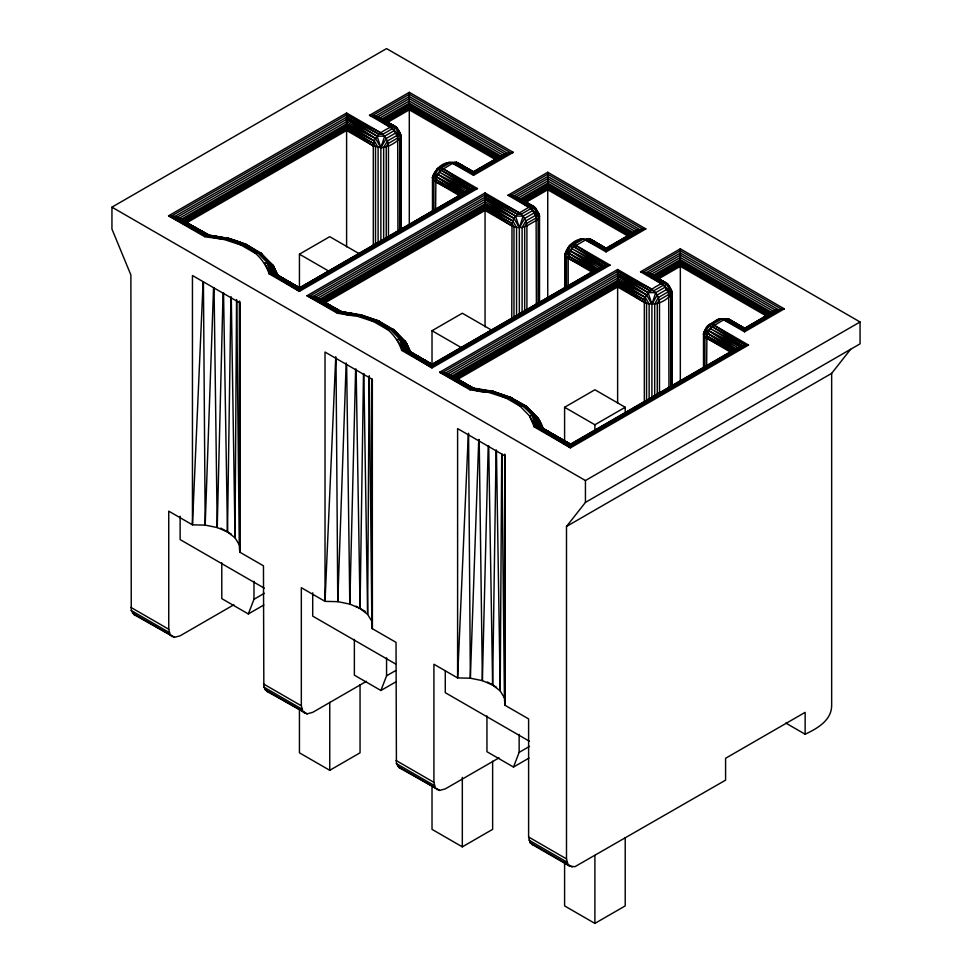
<?xml version="1.0" encoding="UTF-8"?>
<svg xmlns="http://www.w3.org/2000/svg" width="972" height="972" viewBox="0 0 972 972"><rect width="100%" height="100%" fill="white"/><g stroke="black" fill="none" stroke-linecap="round" stroke-linejoin="round"><path stroke-width="1.46" d="M388.46 236.609L388.46 145.922L387.439 140.964L384.669 136.153L380.878 132.799L346.603 113.007L346.603 246.888M565.06 288.83L565.06 254.069C567.053 246.244 576.724 236.488 585.241 239.853L606.078 251.882L645.858 228.918L547.746 172.275L507.967 195.238L514.018 195.967L530.761 206.429L530.761 208.701L539.521 216.015L539.521 302.171M565.425 288.915L565.06 254.069L573.82 246.754L573.82 244.482L583.285 239.015M703.509 367.258L703.509 334.003C704.724 329.472 708.394 321.428 714.226 325.255L748.513 345.048L570.467 447.837L535.706 426.599L529.546 415.931L519.923 406.065L506.06 398.07L488.989 392.506L469.962 389.796L439.599 372.276L617.633 269.487L617.633 403.368M236.56 299.534L235.042 537.844L239.27 544.794L239.756 552.145L263.461 565.826L263.837 687.095L266.778 691.286L307.018 713.873L312.705 712.355L366.456 681.311M369.129 376.079L367.623 614.389L371.839 621.339L372.337 628.69L396.029 642.371L396.418 763.64L399.358 767.819L439.599 790.418L445.273 788.899L499.037 757.856M501.71 454.143L500.203 690.934L504.419 697.884L504.918 705.235L528.61 718.916L528.61 837.014L530.141 842.7L531.939 844.364L569.823 866.234L574.914 866.696L725.586 780.152L725.586 758.282L805.144 712.355L805.144 734.225C816.845 728.708 831.412 720.629 831.655 705.793L831.655 373.37L850.597 349.312M230.911 297.104L227.472 531.927L235.042 537.844L231.275 297.092M363.492 373.649L360.053 608.472L367.623 614.389L363.856 373.637M496.072 450.194L492.634 685.017L500.203 690.934L496.437 450.182M223.05 292.645L217.218 527.553L227.472 531.927L223.548 292.633M355.63 369.19L349.798 604.098L360.053 608.472L356.129 369.178M488.211 445.735L482.379 680.643L492.634 685.017L488.709 445.723M213.548 287.906L205.189 525.111L217.218 527.553L214.059 287.943M346.178 362.933L337.77 601.656L349.798 604.098L346.64 364.488M478.759 439.478L470.351 678.201L482.379 680.643L479.196 439.514M203.124 281.661L192.444 524.831L205.189 525.111L203.427 281.673M335.765 356.7L325.025 601.376L337.77 601.656L336.008 358.218M468.285 434.751L457.605 677.921L470.351 678.201L468.577 433.245M373.309 245.673L373.309 145.922C373.467 136.335 382.676 130.856 390.355 127.332C396.187 123.505 399.857 131.548 401.072 136.08L401.072 229.793M435.614 210.608L435.881 179.48L437.837 174.425L441.239 170.209L452.66 163.308L456.451 162.288L473.498 171.716L473.498 175.337L452.66 163.308C444.143 159.943 434.472 169.699 432.479 177.524L432.479 210.778M511.758 318.051L512.013 223.439L513.981 218.384L517.371 214.168L528.804 207.267L532.595 206.246L535.365 207.85L539.156 214.411L539.156 217.619L536.386 220.389L526.909 225.856L522.11 227.46L516.557 227.46L511.758 225.856L485.052 210.438L324.794 302.96M568.195 285.647L568.195 258.443L569.215 253.485L571.986 248.674L571.986 244.3L575.776 245.321L610.052 265.113L432.018 367.902L401.667 350.37C393.113 324.356 364.136 313.203 338.778 311.939L310.032 295.901L307.018 295.731L485.052 192.942L519.34 212.734L523.118 216.088L525.901 220.899L526.909 225.856L526.909 310.493M644.339 402.153L644.339 302.401C644.497 292.803 653.706 287.335 661.385 283.812C667.217 279.985 670.887 288.028 672.102 292.56L672.102 386.273M706.656 365.581L706.911 335.96L708.867 330.905L712.269 326.689L723.703 319.788L727.481 318.767L744.528 328.196L744.528 331.817L723.703 319.788C718.308 316.41 713.557 323.068 708.867 324.721L703.509 334.003L704.943 337.09L730.81 352.326M473.498 175.337L513.277 152.373L409.297 92.34L369.518 115.304L377.95 116.786L395.713 126.797L401.072 136.08L400.707 229.878M457.375 379.505L617.633 286.983L644.339 302.401C653.779 307.079 667.594 301.32 672.102 292.56L666.743 283.277L648.98 273.266L640.548 271.783L680.327 248.82L784.307 308.853L744.528 331.817M380.878 241.445L380.878 147.732L384.669 136.153L394.146 130.685L394.146 126.311L377.95 116.786L409.297 98.682L504.845 153.855L513.277 152.373M519.34 313.822L519.34 227.667L523.118 216.088L532.595 210.62L532.595 206.246L514.018 195.967L547.746 176.491L639.807 229.647L645.858 228.918M651.908 397.925L651.908 304.212L655.699 292.633L665.176 287.165L665.176 282.791L648.98 273.266L680.327 255.162L775.875 310.335L784.307 308.853M221.786 562.812L221.786 598.63L248.334 613.952L253.984 599.287L253.984 581.317M354.367 639.357L354.367 675.176L380.915 690.497L386.564 675.832L386.564 657.862M486.948 715.902L486.948 751.721L513.495 767.042L519.145 752.377L519.145 734.407M186.345 223.025L346.603 130.503L373.309 145.922L380.878 147.732L386.236 138.449L395.713 132.982L401.072 136.08L394.146 126.311L375.569 116.033L409.297 96.556L507.226 153.102L473.498 172.566L454.629 162.47L473.498 173.769L510.251 152.543L409.297 94.26L372.531 115.474L390.355 127.332L401.072 136.08M435.881 171.036L432.844 175.92L432.844 210.863M459.78 195.846L433.913 180.61L432.479 177.524L437.837 168.241L441.239 167.937L443.196 168.776L477.483 188.568L299.437 291.357L269.086 273.825C260.532 247.811 231.555 236.658 206.198 235.394L171.582 215.966L168.569 215.796L346.603 113.007M519.34 212.734L485.052 194.862L310.032 295.901L315.45 297.213L485.052 199.284L513.981 218.384L519.34 227.667L524.686 218.384L534.163 212.917L539.521 216.015L534.163 206.732L516.399 196.721L547.746 178.617L637.425 230.4L639.807 229.647L606.078 249.111L587.21 239.015L573.82 246.754L604.013 265.842L610.052 265.113M565.06 254.069L570.418 244.786L571.986 244.3L565.06 254.069L570.418 250.97L601.619 266.595L604.013 265.842L571.986 248.674L601.619 266.595L432.018 364.512L406.515 350.066L401.667 350.37M512.548 398.921L511.819 397.864L492.889 391.303C473.413 395.604 456.257 379.833 439.599 372.276L448.031 373.758L617.633 275.829L646.562 294.929L651.908 304.212L657.266 294.929L666.743 289.462L672.102 292.56L665.176 282.791L646.599 272.512L680.327 253.036L778.256 309.582L744.528 329.046L725.659 318.95L721.734 318.95L712.269 324.417L712.269 326.689L742.462 345.777L748.513 345.048M260.302 252.647L270.848 263.448L278.284 276.267L273.411 265.818L260.302 252.647L254.761 252.987L240.898 244.98L223.827 239.416L204.8 236.718L168.569 215.796L205.505 235.953L209.223 235.09L227.679 238.565M413.355 354.306L410.864 352.812L405.992 342.363L392.882 329.192L387.342 329.532L373.479 321.525L356.408 315.961L337.381 313.251L307.018 295.731L338.086 312.498L341.804 311.635L356.056 314.406M469.962 389.796L472.307 388.047L474.385 388.18L470.667 389.043L442.612 372.446L617.633 271.407L651.908 289.279L655.699 292.633L658.469 297.444L659.49 302.401L659.49 394.596M432.479 177.524L439.405 167.755L439.405 172.129L432.479 177.524L437.837 174.425L469.039 190.05L477.483 188.568M703.509 334.003L710.435 324.235L710.435 328.609L703.509 334.003L708.867 330.905L740.081 346.53L742.462 345.777L710.435 328.609L740.081 346.53L570.467 444.447L539.096 426.611L534.236 426.915L529.546 415.931C538.002 413.416 541.21 423.33 543.445 429.357L536.009 416.538L525.463 405.737L509.717 397.038L506.06 398.07L492.075 391.704L471.359 388.484L442.612 372.446M463.122 194.509L464.009 193.306L436.635 176.94L432.844 179.127M566.494 287.384L566.494 257.155L568.462 256.025L595.702 271.054L601.619 266.595M734.152 350.989L740.081 346.53M569.823 866.234L568.013 864.57L566.494 858.884L566.494 526.46L585.436 502.403L860.062 343.845L860.062 321.975L386.564 48.6L111.938 207.158L111.938 229.028L130.88 274.955L131.256 610.55L134.209 614.741L174.438 637.328L180.124 635.809L233.875 604.766M204.8 236.718L207.158 234.969L209.223 235.09L182.043 220.535L346.603 125.534L374.317 140.964L378.108 147.525L378.108 242.745M337.381 313.251L339.726 311.502L341.804 311.635L339.726 311.502L313.069 296.46L485.052 197.158L517.371 214.168L521.296 214.168L530.761 208.701L510.993 195.408L547.746 174.195L642.832 229.088L606.078 250.314L585.241 239.853M473.498 171.716L502.633 154.888L499.802 157.112L409.297 104.867L382.992 120.042L380.161 117.819L409.297 101.003L502.633 154.888L504.845 153.855L473.498 171.947L456.451 162.288L448.882 162.288L436.635 169.359M606.078 251.882L606.078 248.261L635.214 231.433L632.383 233.657L547.746 184.802L521.442 199.977L518.611 197.753L547.746 180.938L635.214 231.433L637.425 230.4L606.078 248.492L590.599 239.319L581.463 238.833L569.215 245.904L566.494 250.97L568.195 249.695M771.938 312.547L770.832 313.592L680.327 261.346L654.022 276.522L651.191 274.298L680.327 257.483L773.663 311.368L775.875 310.335L744.528 328.427L729.049 319.253L744.528 328.366L773.663 311.368L771.938 312.547L680.327 259.658L652.917 275.477L667.946 284.395L671.737 290.956L671.737 386.358M446.099 163.891L447.314 162.774M578.68 240.436L579.883 239.319M717.142 320.371L718.344 319.253M273.46 268.053L274.116 267.458L273.411 265.818L270.848 263.448L264.396 262.841L270.544 273.509L299.437 291.357L299.437 287.736L275.696 274.055L269.086 273.825M406.041 344.598L406.685 344.003L405.992 342.363L394.122 329.994L378.278 320.687L360.308 314.758C341.658 319.217 325.389 304.054 310.032 295.901M461.87 193.671L436.635 176.94L465.102 192.262L469.039 190.05L439.405 172.129L471.432 189.297L299.437 288.587L271.99 273.375L267.227 262.549L257.191 252.283L243.304 244.191L240.898 244.98L226.913 238.614L205.505 235.953L171.582 215.966L346.603 114.927L380.878 132.799M171.582 215.966L174.62 216.525L346.603 117.223L378.922 134.233L382.847 134.233L392.311 128.766L392.311 126.494L375.569 116.033M206.198 235.394L174.62 216.525L177.001 217.278L346.603 119.349L377.1 136.153L384.669 136.153M208.628 235.589L177.001 217.278L179.2 218.311L346.603 121.67L375.52 138.449L380.878 147.732C388.326 147.258 395.713 142.993 400.707 137.684L396.916 135.497L394.146 130.685M209.466 235.54L179.2 218.311L180.938 219.49L346.603 123.845L375.52 138.449L346.603 119.349M182.918 221.738L346.603 127.235L374.317 140.964L346.603 123.845M184.814 222.321L346.603 128.911L373.564 143.504L375.52 146.906L375.52 245.151M400.707 134.476L396.916 127.915L381.887 118.997L409.297 103.178L500.908 156.067M383.867 121.245L409.297 106.568L498.928 158.315M385.763 121.828L409.297 108.244L497.032 158.898M387.257 122.557L409.297 109.836L409.297 92.34M450.704 162.47L441.239 167.937L441.239 170.209L471.432 189.297M299.437 287.457L299.437 254.178L329.751 236.682L360.053 254.178M461.834 193.793L435.881 179.48L433.913 180.61L433.913 210.839M474.81 171.546L498.49 157.877M443.196 168.776L474.458 188.738L299.437 289.79L270.544 273.509L267.227 262.549L273.934 273.521L299.437 287.967L466.839 191.083L437.837 174.425L465.102 192.262M205.505 235.953L223.827 239.416L227.727 238.225C247.653 243.219 267.179 254.518 275.696 274.055L299.437 287.906L469.039 190.05M284.504 279.815L299.437 288.32L336.008 267.203M338.62 265.696L347.769 260.423M350.382 258.916L354.294 256.657M356.906 255.138L359.519 253.631M362.131 252.125L371.28 246.852M373.892 245.345L400.002 230.255M402.615 228.748L411.764 223.475M414.376 221.968L423.513 216.683M426.125 215.177L441.798 206.125M444.411 204.618L447.023 203.112M449.635 201.605L464.009 193.306M342.047 312.085L317.65 298.246L485.052 201.605L513.981 218.384L485.052 203.78L319.387 299.425L315.45 297.213L339.726 311.502L361.037 314.819L379.238 321.319L379.967 322.376M320.493 300.47L485.052 205.469L512.779 220.899L516.557 227.46L516.557 316.629M321.368 301.672L485.052 207.17L512.779 220.899L485.052 203.78M323.263 302.256L485.052 208.846L512.013 223.439L513.981 226.84L513.981 317.528M523.592 200.439L547.746 186.503L631.508 234.86M524.212 201.763L547.746 188.179L629.613 235.455M525.718 202.492L547.746 189.771L628.106 236.172M413.355 354.221L410.864 352.812L404.887 341.014L401.715 339.35L396.965 339.386L403.125 350.054L432.018 367.902L432.018 330.723L462.32 313.227L492.634 330.723M608.715 247.325L624.486 238.213M627.122 236.694L629.747 235.175M338.086 312.498L359.494 315.159L373.479 321.525L375.885 320.736L389.772 328.828L399.808 339.094L406.515 350.066L432.018 364.281L599.42 267.628L570.418 250.97L597.683 268.807L569.215 253.485L565.425 255.672L566.494 257.155L592.361 272.391M429.527 363.443L432.018 364.865L435.942 362.605M438.554 361.098L441.167 359.591M443.779 358.085L452.916 352.8M455.528 351.293L481.65 336.215M484.263 334.708L493.412 329.423M496.024 327.916L505.161 322.643M507.773 321.137L523.446 312.085M526.059 310.578L528.671 309.072M531.283 307.553L569.155 285.695M571.767 284.189L580.916 278.903M583.528 277.397L592.665 272.124M575.776 245.321L607.038 265.283L432.018 366.335L403.125 350.054L399.808 339.094L404.571 349.92L432.018 365.132L604.013 265.842M471.359 388.484L445.65 373.005L617.633 273.703L649.952 290.713L653.877 290.713L663.341 285.246L663.341 282.974L646.599 272.512M450.23 374.791L617.633 278.15L646.562 294.929L617.633 280.325L451.968 375.97L448.031 373.758L473.789 388.678L450.23 374.791L473.182 388.083L493.618 391.364M617.633 280.325L645.347 297.444L617.633 283.715L453.948 378.217L453.074 377.015L617.633 282.014L645.347 297.444L649.138 304.005L649.138 399.225M455.844 378.801L617.633 285.391L644.594 299.984L646.562 303.385L646.562 401.63M672.102 292.56L661.385 283.812L643.573 271.953L680.327 250.74L781.281 309.023L744.528 330.249L723.703 319.788M654.897 277.725L680.327 263.048L769.958 314.794M656.793 278.308L680.327 264.724L768.062 315.378M656.999 279.778L680.327 266.316L680.327 248.82M564.598 442.066L564.598 407.268L594.9 389.772L625.215 407.268L625.215 413.319M703.874 335.607L707.665 333.42L736.144 348.741L708.867 330.905L737.87 347.563L570.467 444.204L539.096 426.611C527.079 400.743 497.506 389.979 470.667 389.043M732.864 350.272L706.911 335.96L704.943 337.09L704.943 367.319M253.984 599.287L264.372 593.285M248.334 613.952L263.801 605.021M745.84 328.026L748.476 326.507M751.101 324.988L766.884 315.876M564.598 407.268L594.9 424.764L625.215 407.268M552.461 434.496L570.467 444.799L578.304 440.28M580.916 438.773L607.038 423.683M609.651 422.176L618.8 416.903M621.412 415.396L630.549 410.111M633.161 408.605L648.834 399.553M651.447 398.046L654.059 396.54M656.671 395.033L694.543 373.163M697.155 371.656L706.304 366.383M708.916 364.877L718.053 359.591M720.665 358.085L729.814 352.812M732.426 351.293L735.039 349.786L707.665 333.42L732.9 350.151M714.226 325.255L745.488 345.218L570.467 446.27L535.706 426.599L532.389 415.639L537.152 426.465L570.467 445.067L742.462 345.777M111.938 207.158L585.436 480.533L860.062 321.975M566.494 526.46L831.655 373.37M386.564 675.832L395.653 670.583M380.915 690.497L396.382 681.566M299.437 709.001L299.437 752.814L329.751 770.31L360.053 752.814L360.053 684.677M519.145 752.377L529.533 746.375M513.495 767.042L528.962 758.111M432.018 785.546L432.018 829.359L462.32 846.855L492.634 829.359L492.634 761.222M564.598 862.091L564.598 905.904L594.9 923.4L625.215 905.904L625.215 837.767M243.304 244.191L245.697 244.142L261.541 253.449L263.084 256.171M375.885 320.736L379.238 321.319M606.078 248.261L590.599 239.319L606.078 248.431L589.032 238.833L587.21 239.015L606.078 250.314M523.118 216.088L515.549 216.088L485.052 199.284M655.699 292.633L648.13 292.633L617.633 275.829M729.049 319.253L744.528 328.427L727.481 318.767L719.912 318.767L707.665 325.839L703.874 332.4L703.874 367.343M227.727 238.225L245.697 244.142L254.943 250.241M360.308 314.758L361.037 314.819M246.657 244.774L228.456 238.274L207.158 234.969L174.62 216.525M474.105 388.193L472.307 388.047L445.65 373.005M208.944 235.115L177.001 217.278M341.524 311.66L315.45 297.213M358.85 314.867L361.657 315.341M474.628 388.63L490.034 391.181M509.717 397.038L526.702 406.539L537.467 417.559L543.445 429.357M134.209 614.741L136.554 615.458M266.778 691.286L269.135 692.003M399.358 767.819L401.715 768.548M531.939 844.364L534.296 845.093M492.889 391.303L511.819 397.864M452.66 163.308L473.498 173.769M391.692 125.242L396.916 127.915L382.992 120.042M530.153 205.177L535.365 207.85L539.156 214.411L539.156 302.256M661.422 281.054L667.946 284.395L654.022 276.522M435.614 181.898L461.19 195.153M568.195 258.443L593.77 271.698M706.656 338.377L732.22 351.633M533.482 208.13L536.119 209.527L536.386 211.641M336.762 310.153L340.613 312.279L331.829 307.103M465.491 384.584L470.63 387.415M514.018 195.967L532.595 206.246L539.521 216.015M317.65 298.246L341.33 312.024L321.793 301.199L324.271 302.681M372.531 115.474L392.311 126.494M510.993 195.408L530.761 206.429M643.573 271.953L663.341 282.974M441.239 170.209L474.458 188.738M573.82 246.754L607.038 265.283M712.269 326.689L745.488 345.218M200.074 231.3L202.723 232.77M377.95 116.786L395.713 126.797L381.887 118.997M516.399 196.721L534.163 206.732M648.98 273.266L666.743 283.277M525.245 202.127L535.365 207.85L520.336 198.932L547.746 183.113L633.489 232.612M282.026 278.393L279.535 276.971L282.026 278.514M448.031 373.758L473.182 388.083M415.846 355.643L427.048 362.034M278.284 276.267L272.306 264.469L277.166 274.979L299.437 287.736M549.885 433.026L547.309 431.556L549.885 433.196M180.938 219.49L208.761 235.479L179.2 218.311M319.387 299.425L341.33 312.024M451.968 375.97L473.911 388.569L453.074 377.015L455.589 378.485M495.513 159.615L409.297 109.836L409.297 224.702M766.543 316.094L680.327 266.316L680.327 381.182M369.518 115.304L390.355 127.332M507.967 195.238L528.804 207.267M640.548 271.783L661.385 283.812M539.156 217.619L535.365 215.432L532.595 210.62M671.737 294.164L667.946 291.977L665.176 287.165M617.633 269.487L651.908 289.279M299.437 254.178L328.487 270.945M432.018 330.723L461.068 347.49M432.018 364.281L408.276 350.6L401.715 339.35L391.4 328.803L377.148 320.493M534.236 426.915L570.467 447.837L570.467 444.204L540.845 427.145L534.296 415.895L523.981 405.348L519.923 406.065L508.465 397.281M785.765 723.047L805.144 734.225M220.887 528.124L231.421 534.199M356.104 606.188L365.314 611.51M487.373 681.98L496.571 687.289M264.299 588.182L180.124 539.582L180.124 516.254M395.568 663.961L312.705 616.127L312.705 592.798M529.461 741.272L445.273 692.672L445.273 670.802M130.88 607.379L168.751 629.249L170.282 634.935L172.08 636.611M263.461 683.923L301.332 705.793L302.863 711.48L304.661 713.144M396.029 760.469L433.913 782.339L435.432 788.025L437.242 789.689M528.61 837.014L566.494 858.884M131.256 610.55L169.14 632.42M263.837 687.095L301.721 708.965M396.418 763.64L434.302 785.51M528.999 840.185L566.883 862.055M132.399 613.065L174.438 637.328M264.979 689.61L307.018 713.873M397.56 766.155L435.432 788.025M436.987 788.912L439.599 790.418M530.141 842.7L568.013 864.57M568.255 864.703L572.18 866.963M537.467 417.559L542.327 428.069L570.467 444.386L540.845 427.145L536.009 416.538M515.063 400.391L517.578 401.861M520.093 403.319L522.62 404.789M525.135 406.26L527.65 407.73L538.573 418.908L543.53 429.6L538.573 418.908M383.746 324.575L386.261 326.045M388.776 327.515L395.069 331.185L397.56 334.878M257.459 251.699L259.974 253.17M182.043 220.535L191.132 225.844M193.732 227.351L202.82 232.66M458.104 379.967L470.703 387.33M299.437 287.967L275.696 274.055L270.848 263.448M326.786 304.151L329.301 305.621M570.467 445.067L539.096 426.611L534.296 415.895M730.264 320.371L743.228 328.014M591.802 240.436L604.778 248.079M467.01 168.484L459.221 163.891L465.175 167.682M469.61 170.003L472.198 171.534M432.018 365.132L406.515 350.066L401.715 339.35M299.437 288.587L273.934 273.521L269.135 262.805M590.599 239.319L606.078 248.492M458.019 162.774L473.498 171.947M542.327 428.069L570.467 444.799M537.152 426.465L570.467 446.27M617.633 271.407L649.952 290.713M485.052 194.862L517.371 214.168M346.603 114.927L378.922 134.233M553.736 435.492L556.312 437.036M404.571 349.92L432.018 366.335M271.99 273.375L299.437 289.79M725.659 318.95L744.528 330.249M596.589 269.851L569.215 253.485L595.702 271.054M432.018 364.865L409.747 351.524L403.429 339.993L392.882 329.192M277.166 274.979L299.437 288.32M313.069 296.46L338.778 311.939M727.481 318.767L744.528 329.046M589.032 238.833L606.078 249.111M533.616 208.008L536.119 209.527M456.451 162.288L473.498 172.566M617.633 283.715L644.594 299.984M485.052 207.17L512.013 223.439M346.603 127.235L373.564 143.504M415.846 355.801L418.337 357.307M284.504 280.009L286.995 281.516M706.911 335.96L732.305 351.548M568.462 256.025L593.856 271.613M435.881 179.48L461.275 195.068M617.633 273.703L648.13 292.633L651.908 304.212M485.052 197.158L515.549 216.088L519.34 227.667M346.603 117.223L377.1 136.153L380.878 147.732M617.633 285.391L644.339 302.401M485.052 208.846L511.758 225.856M346.603 128.911L373.309 145.922M733.824 322.643L736.205 324.162M594.184 241.955L596.565 243.474M467.556 169.201L469.926 170.72M525.463 405.737L527.65 407.73M668.955 288.186L670.668 289.462M395.665 332.716L406.685 344.003L410.354 351.803L405.992 342.363M521.442 199.977L522.316 201.18M229.076 238.796L229.55 239.768M273.411 265.818L278.089 276.971M404.887 341.014L409.747 351.524L432.018 364.451L408.276 350.6L403.429 339.993M539.266 420.548L542.68 428.701M406.685 344.003L410.111 352.156M501.88 454.118L504.419 697.884L504.723 454.143L504.918 705.235L504.918 455.917L457.605 428.603L457.605 677.921L433.913 664.241L433.913 782.339M369.287 376.067L371.839 621.339L372.142 379.116L372.337 628.69L372.337 379.372L325.025 352.058L325.025 601.376L301.332 587.696L301.332 705.793M236.718 301.028L239.27 544.794L239.562 301.053L239.756 552.145L239.756 302.827L192.444 275.513L192.444 524.831L168.751 511.151L168.751 629.249M670.668 387.852L670.668 295.646L668.7 294.516L667.946 291.977L658.469 297.444L654.691 304.005L654.691 396.199M668.955 387.621L668.7 294.516L659.235 299.984L657.266 303.385L657.266 395.58M594.9 424.764L594.9 430.815M594.9 855.421L594.9 923.4M585.436 480.533L585.436 502.403M547.746 172.275L547.746 298.598M538.087 303.75L538.087 219.101L536.119 217.971L535.365 215.432L525.901 220.899L522.11 227.46L522.11 313.604M536.386 305.026L536.119 217.971L526.654 223.439L524.686 226.84L524.686 311.477M485.052 192.942L485.052 326.823M462.32 777.369L462.32 846.855M399.638 231.372L399.638 139.178L397.67 138.036L396.916 135.497L387.439 140.964L383.661 147.525L383.661 239.72M397.925 231.142L397.67 138.036L388.205 143.504L386.236 146.906L386.236 239.1M329.751 702.331L329.751 770.31"/></g></svg>
